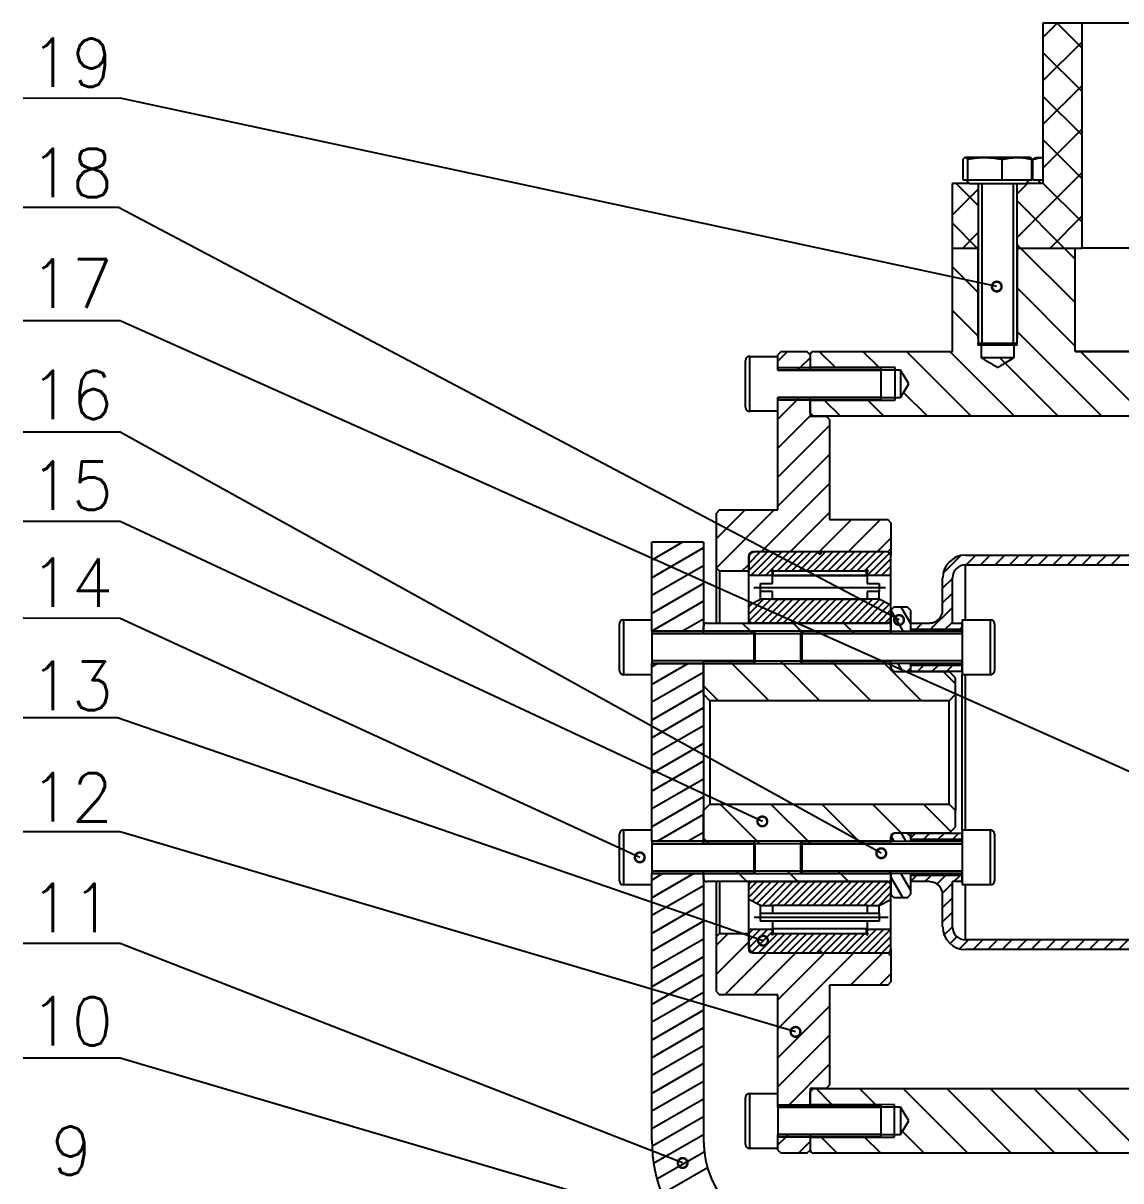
# Model space of a CAD drawing. Header units: millimetres. Extents: x 56 to 1245, y 45 to 886.
# Drawn here: x 419.5 to 532.7, y 420.2 to 539.6 of the extents above; entities that cross this region are included whole.
import ezdxf
from ezdxf.enums import TextEntityAlignment as Align

# ---------------------------------------------------------------- set-up
doc = ezdxf.new("R2010")
doc.units = ezdxf.units.MM
doc.layers.get('0').update_dxf_attribs({"color": 3})
doc.styles.get("Standard").update_dxf_attribs({"font": 'txt', "bigfont": 'gbcbig.shx'})

# ---------------------------------------------------------------- blocks, each defined once
blk = doc.blocks.new('_DotSmall')
at = {"color": 0, "linetype": 'ByBlock', "const_width": 0.5}
blk.add_lwpolyline([(-0.0625, 0, 1), (0.0625, 0, 1)], format="xyb", close=True, dxfattribs=at)

msp = doc.modelspace()

# ---------------------------------------------------------------- linework, layer by layer
at = {"layer": 'Defpoints', "linetype": 'Continuous', "lineweight": -3}
for p, q in [((524.69, 539.57), (524.69, 523.05)), ((528.69, 539.57), (524.69, 539.57)), ((526.15, 539.57), (524.69, 538.1)), ((528.69, 537.03), (526.15, 539.57)), ((528.69, 539.57), (528.69, 516.38)), ((562.02, 539.57), (528.69, 539.57)), ((528.69, 537.61), (524.69, 533.61)), ((528.69, 532.54), (524.69, 536.54)), ((528.69, 533.12), (524.69, 529.12)), ((528.69, 528.05), (524.69, 532.05)), ((528.69, 528.63), (524.69, 524.63)), ((528.69, 523.56), (524.69, 527.56)), ((516.47, 523.38), (516.47, 525.53)), ((516.69, 525.71), (516.66, 525.71)), ((516.69, 525.71), (516.71, 525.71)), ((518.72, 525.71), (516.71, 525.71)), ((516.95, 523.38), (516.95, 525.53)), ((522.03, 525.71), (518.72, 525.71)), ((520.49, 523.38), (520.49, 525.53)), ((523.35, 525.71), (522.03, 525.71)), ((523.38, 525.7), (523.35, 525.71)), ((523.56, 523.38), (523.56, 525.53)), ((523.66, 523.38), (523.66, 525.53)), ((524.08, 525.71), (523.93, 525.66)), ((524.08, 525.71), (524.69, 525.71)), ((528.69, 524.14), (522.02, 517.48)), ((515.35, 516.38), (515.35, 523.05)), ((517.11, 523.05), (515.35, 523.05)), ((518.02, 520.76), (515.73, 523.05)), ((516.95, 523.38), (516.47, 523.38)), ((516.77, 523.38), (517.11, 523.05)), ((520.49, 523.38), (516.95, 523.38)), ((517.11, 523.05), (522.93, 523.05)), ((518.02, 523.05), (518.02, 506.58)), ((518.38, 523.05), (518.38, 506.38)), ((523.56, 523.38), (520.49, 523.38)), ((521.66, 506.38), (521.66, 523.05)), ((522.02, 506.58), (522.02, 523.05)), ((523.1, 523.05), (522.02, 521.97)), ((522.93, 523.05), (523.27, 523.38)), ((524.69, 523.05), (522.93, 523.05)), ((524.69, 523.38), (523.66, 523.38)), ((524.16, 523.38), (524.5, 523.05)), ((528.69, 519.07), (524.69, 523.07)), ((518.02, 522.46), (515.35, 519.79)), ((526.88, 516.38), (522.02, 521.25)), ((528.69, 519.65), (525.42, 516.38)), ((517.9, 516.38), (515.35, 518.93)), ((518.02, 517.97), (516.44, 516.38)), ((515.35, 505.71), (515.35, 516.38)), ((515.35, 516.38), (518.02, 516.38)), ((518.02, 516.27), (517.9, 516.38)), ((518.02, 507.05), (518.02, 516.38)), ((522.39, 516.38), (522.02, 516.76)), ((522.02, 516.38), (528.02, 516.38)), ((522.02, 516.38), (528.69, 516.38)), ((522.02, 516.38), (522.02, 507.05)), ((528.02, 510.76), (522.39, 516.38)), ((528.02, 515.25), (526.88, 516.38)), ((528.02, 505.71), (528.02, 516.38)), ((562.02, 516.38), (528.69, 516.38)), ((518.02, 511.78), (515.35, 514.44)), ((528.02, 506.27), (522.02, 512.27)), ((518.02, 507.29), (515.35, 509.95)), ((530.75, 499.05), (522.02, 507.78)), ((518.02, 506.58), (518.22, 506.38)), ((518.02, 506.58), (521.22, 506.58)), ((518.35, 506.38), (518.02, 506.38)), ((521.1, 506.38), (518.22, 506.38)), ((518.35, 505.05), (518.35, 506.38)), ((521.82, 506.38), (521.1, 506.38)), ((521.22, 506.58), (522.02, 506.58)), ((521.68, 506.38), (521.68, 505.05)), ((522.02, 506.38), (521.68, 506.38)), ((521.82, 506.38), (522.02, 506.58)), ((494.44, 505.21), (497.35, 505.21)), ((494.44, 505.21), (494.44, 499.55)), ((497.69, 505.71), (497.35, 505.38)), ((497.35, 504.72), (498.34, 505.71)), ((497.35, 503.78), (497.35, 505.38)), ((497.35, 504.05), (497.35, 505.21)), ((497.69, 505.71), (500.35, 505.71)), ((499.67, 504.05), (500.69, 505.06)), ((500.69, 505.38), (500.35, 505.71)), ((500.69, 505.38), (500.69, 503.78)), ((503.3, 504.05), (501.63, 505.71)), ((507.79, 504.05), (506.12, 505.71)), ((517.28, 499.05), (510.61, 505.71)), ((521.77, 499.05), (515.1, 505.71)), ((521.68, 505.05), (518.35, 505.05)), ((526.26, 499.05), (520.26, 505.05)), ((562.69, 505.71), (528.02, 505.71)), ((535.24, 499.05), (528.57, 505.71)), ((494.02, 499.96), (494.02, 504.8)), ((497.35, 504.05), (507.89, 504.05)), ((500.69, 503.78), (497.35, 503.78)), ((499.4, 503.78), (499.67, 504.05)), ((510.02, 503.78), (500.69, 503.78)), ((508.02, 503.91), (507.89, 504.05)), ((508.02, 500.85), (508.02, 503.91)), ((510.86, 502.38), (510.02, 503.78)), ((510.02, 503.78), (510.02, 500.98)), ((510.02, 500.98), (510.86, 502.38)), ((512.79, 499.05), (510.33, 501.5)), ((497.35, 500.98), (500.69, 500.98)), ((497.35, 489.38), (497.35, 500.98)), ((507.89, 500.71), (497.35, 500.71)), ((497.35, 499.55), (497.35, 500.71)), ((497.35, 498.74), (499.33, 500.71)), ((499.33, 500.71), (499.6, 500.98)), ((500.69, 500.98), (500.69, 499.05)), ((500.69, 499.38), (500.69, 500.98)), ((500.69, 500.98), (510.02, 500.98)), ((503.81, 499.05), (502.14, 500.71)), ((508.3, 499.05), (506.63, 500.71)), ((507.89, 500.71), (508.02, 500.85)), ((497.35, 499.55), (494.44, 499.55)), ((497.35, 495.74), (500.69, 499.08)), ((500.69, 499.38), (501.02, 499.05)), ((500.69, 499.05), (502.35, 499.05)), ((537.02, 499.05), (501.02, 499.05)), ((502.69, 498.71), (502.35, 499.05)), ((497.35, 492.75), (502.69, 498.08)), ((502.69, 498.71), (502.69, 488.38)), ((497.35, 489.76), (502.69, 495.09)), ((495.64, 485.05), (502.69, 492.1)), ((491.35, 489.38), (491.02, 489.05)), ((491.02, 486.42), (493.98, 489.38)), ((491.02, 483.42), (496.98, 489.38)), ((491.02, 483.38), (491.02, 489.05)), ((491.35, 489.38), (497.35, 489.38)), ((498.63, 485.05), (502.69, 489.1)), ((501.63, 485.05), (504.96, 488.38)), ((502.69, 488.38), (508.69, 488.38)), ((504.62, 485.05), (507.95, 488.38)), ((509.02, 488.05), (508.69, 488.38)), ((509.02, 488.05), (509.02, 485.38)), ((489.69, 486.05), (484.35, 486.05)), ((484.35, 476.88), (484.35, 486.05)), ((487.54, 486.05), (484.35, 484.21)), ((484.36, 486.05), (484.35, 486.04)), ((489.69, 486.05), (489.69, 476.88)), ((507.61, 485.05), (509.02, 486.45)), ((489.69, 485.46), (484.35, 482.38)), ((496.28, 485.05), (494.35, 483.12)), ((495.53, 485.05), (494.35, 483.87)), ((494.35, 482.6), (494.35, 484.65)), ((494.69, 484.96), (494.44, 484.71)), ((497.02, 485.05), (494.58, 482.6)), ((501.49, 485.05), (494.75, 485.05)), ((508.69, 485.05), (495.02, 485.05)), ((497.77, 485.05), (495.33, 482.6)), ((498.52, 485.05), (496.08, 482.6)), ((499.27, 485.05), (497.31, 483.09)), ((500.02, 485.05), (498.06, 483.09)), ((500.77, 485.05), (498.81, 483.09)), ((501.49, 485.02), (499.56, 483.09)), ((502.26, 485.05), (500.31, 483.09)), ((503.01, 485.05), (501.06, 483.09)), ((503.76, 485.05), (501.81, 483.09)), ((508.62, 485.05), (501.89, 485.05)), ((504.51, 485.05), (502.55, 483.09)), ((505.26, 485.05), (503.3, 483.09)), ((506.01, 485.05), (504.05, 483.09)), ((506.75, 485.05), (504.8, 483.09)), ((507.5, 485.05), (505.55, 483.09)), ((508.25, 485.05), (506.3, 483.09)), ((508.89, 484.94), (506.57, 482.62)), ((508.69, 485.05), (509.02, 485.38)), ((508.69, 485.04), (508.69, 485.05)), ((509.02, 485.38), (509.02, 484.65)), ((509.02, 482.6), (509.02, 484.65)), ((514.4, 482.86), (516.21, 484.67)), ((516.69, 484.71), (547.69, 484.71)), ((516.76, 483.71), (517.76, 484.71)), ((518.25, 483.71), (519.25, 484.71)), ((519.75, 483.71), (520.75, 484.71)), ((521.25, 483.71), (522.25, 484.71)), ((522.74, 483.71), (523.74, 484.71)), ((524.24, 483.71), (525.24, 484.71)), ((525.74, 483.71), (526.74, 484.71)), ((527.23, 483.71), (528.23, 484.71)), ((528.73, 483.71), (529.73, 484.71)), ((530.23, 483.71), (531.23, 484.71)), ((531.72, 483.71), (532.72, 484.71)), ((489.69, 483.62), (484.35, 480.54)), ((493.64, 483.05), (494.35, 483.76)), ((494.35, 484.38), (494.35, 483.05)), ((509.02, 484.32), (507.3, 482.6)), ((509.02, 483.57), (508.05, 482.6)), ((516.69, 483.71), (547.69, 483.71)), ((516.69, 478.05), (516.69, 483.71)), ((491.02, 483.38), (491.35, 483.05)), ((491.02, 477.71), (491.02, 483.38)), ((491.35, 483.05), (491.35, 477.71)), ((494.35, 483.05), (491.35, 483.05)), ((496.8, 482.6), (494.35, 482.6)), ((494.35, 479.55), (494.35, 482.6)), ((496.8, 482.6), (496.8, 483.01)), ((506.57, 482.62), (496.8, 482.62)), ((496.8, 481.79), (496.8, 482.6)), ((496.8, 482.6), (506.57, 482.6)), ((496.8, 482.6), (496.8, 482.6)), ((496.88, 482.62), (496.88, 483.09)), ((496.88, 483.09), (506.49, 483.09)), ((506.49, 482.62), (506.49, 483.09)), ((506.57, 482.6), (506.57, 483.01)), ((509.02, 482.6), (506.57, 482.6)), ((506.57, 482.6), (506.57, 481.79)), ((506.57, 482.6), (506.57, 482.6)), ((509.02, 482.82), (508.8, 482.6)), ((509.02, 479.55), (509.02, 482.6)), ((514.35, 479.05), (514.35, 482.38)), ((514.35, 481.31), (515.35, 482.31)), ((515.35, 477.71), (515.35, 482.38)), ((489.69, 481.79), (484.35, 478.71)), ((495.57, 481.79), (496.8, 481.79)), ((495.57, 480.97), (495.57, 481.79)), ((506.57, 481.79), (507.8, 481.79)), ((507.8, 481.79), (507.8, 480.97)), ((489.69, 479.96), (484.36, 476.88)), ((494.35, 479.55), (495.57, 480.16)), ((495.88, 480.16), (494.35, 478.63)), ((496.63, 480.16), (494.4, 477.93)), ((497.36, 480.15), (494.93, 477.71)), ((496.8, 480.97), (495.57, 480.97)), ((495.57, 480.16), (495.57, 480.97)), ((496.8, 480.16), (495.57, 480.16)), ((498.11, 480.15), (495.68, 477.71)), ((498.86, 480.15), (496.43, 477.71)), ((496.8, 480.16), (496.8, 480.97)), ((496.8, 480.15), (496.8, 480.16)), ((506.57, 480.16), (496.8, 480.16)), ((506.57, 480.15), (496.8, 480.15)), ((499.61, 480.15), (497.18, 477.71)), ((500.36, 480.15), (497.92, 477.71)), ((501.1, 480.15), (498.67, 477.71)), ((501.85, 480.15), (499.42, 477.71)), ((502.6, 480.15), (500.17, 477.71)), ((503.35, 480.15), (500.92, 477.71)), ((504.1, 480.15), (501.67, 477.71)), ((504.85, 480.15), (502.42, 477.71)), ((505.6, 480.15), (503.16, 477.71)), ((506.34, 480.15), (503.91, 477.71)), ((507.11, 480.16), (504.66, 477.71)), ((507.83, 480.14), (505.41, 477.71)), ((508.33, 479.89), (506.16, 477.71)), ((507.8, 480.97), (506.57, 480.97)), ((506.57, 480.97), (506.57, 480.16)), ((507.8, 480.16), (506.57, 480.16)), ((506.57, 480.15), (506.57, 480.16)), ((507.8, 480.16), (507.8, 480.97)), ((509.02, 479.55), (507.8, 480.16)), ((514.35, 479.81), (515.35, 480.81)), ((494.68, 479.71), (494.35, 479.38)), ((494.35, 478.11), (494.35, 479.55)), ((508.83, 479.64), (506.91, 477.71)), ((509.02, 479.08), (507.66, 477.71)), ((509.02, 478.11), (509.02, 479.55)), ((509.35, 479.38), (509.02, 479.05)), ((509.02, 479.05), (509.02, 476.88)), ((509.02, 479.03), (510.26, 476.88)), ((509.35, 479.38), (510.69, 479.38)), ((510.04, 479.38), (511.02, 477.68)), ((511.02, 479.05), (510.69, 479.38)), ((511.02, 479.05), (511.02, 476.88)), ((513.08, 477.05), (515.35, 479.32)), ((481.02, 474.54), (481.02, 477.63)), ((481.44, 478.05), (484.35, 478.05)), ((481.44, 478.05), (481.44, 474.43)), ((484.35, 476.88), (484.35, 478.05)), ((489.69, 478.12), (487.53, 476.88)), ((490.02, 477.71), (508.69, 477.71)), ((493.69, 477.71), (494.53, 476.88)), ((494.35, 477.71), (494.35, 478.11)), ((508.62, 477.71), (494.75, 477.71)), ((498.93, 477.71), (499.79, 476.85)), ((504.17, 477.71), (505, 476.88)), ((509.02, 478.33), (508.4, 477.71)), ((511.02, 477.71), (511.02, 477.05)), ((511.02, 477.71), (513.02, 477.71)), ((511.59, 477.05), (512.25, 477.71)), ((514.58, 477.05), (515.35, 477.82)), ((515.35, 477.71), (516.35, 477.71)), ((516.35, 478.05), (516.35, 476.88)), ((516.35, 478.05), (519.27, 478.05)), ((516.35, 477.05), (516.35, 477.71)), ((519.27, 472.38), (519.27, 478.05)), ((519.69, 477.63), (519.69, 472.8)), ((484.35, 476.88), (494.89, 476.88)), ((489.69, 476.88), (484.35, 476.88)), ((489.69, 476.61), (489.69, 477.38)), ((509.02, 476.61), (489.69, 476.61)), ((494.53, 476.88), (494.79, 476.61)), ((495.02, 476.75), (494.89, 476.88)), ((495.02, 473.68), (495.02, 476.75)), ((499.82, 476.88), (499.69, 476.75)), ((499.69, 476.75), (499.69, 473.68)), ((499.79, 476.85), (500.03, 476.61)), ((499.82, 476.88), (516.35, 476.88)), ((505, 476.88), (505.27, 476.61)), ((509.02, 476.61), (509.02, 477.38)), ((509.02, 476.91), (509.04, 476.88)), ((509.02, 476.88), (511.02, 476.88)), ((516.35, 477.05), (511.02, 477.05)), ((516.08, 477.05), (516.35, 477.32)), ((481.02, 472.8), (481.02, 474.54)), ((481.44, 474.43), (481.44, 472.38)), ((494.89, 473.55), (484.35, 473.55)), ((484.35, 472.38), (484.35, 473.55)), ((484.35, 473.55), (489.69, 473.55)), ((484.35, 455.21), (484.35, 473.55)), ((488.11, 473.55), (484.35, 471.38)), ((484.94, 473.55), (484.35, 473.21)), ((489.69, 473.81), (509.02, 473.81)), ((489.69, 470.38), (489.69, 473.81)), ((489.69, 473.55), (489.69, 455.21)), ((492.35, 473.81), (492.62, 473.55)), ((492.62, 473.55), (496.45, 469.71)), ((494.89, 473.55), (495.02, 473.68)), ((497.59, 473.81), (501.69, 469.71)), ((499.69, 473.68), (499.82, 473.55)), ((516.35, 473.55), (499.82, 473.55)), ((502.83, 473.81), (503.1, 473.55)), ((503.1, 473.55), (506.93, 469.71)), ((508.07, 473.81), (508.34, 473.55)), ((508.34, 473.55), (512.17, 469.71)), ((509.02, 473.05), (509.02, 473.81)), ((511.02, 473.55), (509.02, 473.55)), ((509.02, 473.55), (509.02, 473.05)), ((509.02, 473.05), (509.35, 472.71)), ((509.35, 472.71), (510.69, 472.71)), ((509.35, 472.71), (515.02, 472.71)), ((509.74, 473.55), (510.22, 472.71)), ((510.69, 472.71), (511.02, 473.05)), ((510.96, 473.55), (511.02, 473.45)), ((511.02, 473.55), (511.02, 473.05)), ((511.02, 473.38), (516.35, 473.38)), ((511.02, 473.38), (511.02, 472.71)), ((516.35, 472.71), (511.02, 472.71)), ((511.74, 472.71), (512.41, 473.38)), ((513.24, 472.71), (513.91, 473.38)), ((514.41, 472.71), (515.69, 471.44)), ((514.74, 472.71), (515.4, 473.38)), ((515.69, 472.05), (515.02, 472.71)), ((516.23, 472.71), (516.35, 472.83)), ((516.35, 473.55), (516.35, 472.38)), ((516.35, 472.71), (516.35, 473.38)), ((484.35, 472.38), (481.44, 472.38)), ((489.69, 472.62), (484.35, 469.55)), ((515.69, 470.38), (515.69, 472.05)), ((519.27, 472.38), (516.35, 472.38)), ((516.35, 469.52), (516.35, 472.38)), ((516.69, 456.38), (516.69, 472.38)), ((489.69, 470.79), (484.35, 467.71)), ((489.69, 471.25), (491.22, 469.71)), ((489.69, 470.38), (490.35, 469.71)), ((515.02, 469.71), (515.69, 470.38)), ((515.69, 470.38), (515.69, 458.38)), ((490.35, 469.71), (490.35, 459.05)), ((515.02, 469.71), (490.35, 469.71)), ((515.02, 459.05), (515.02, 469.71)), ((516.35, 467.5), (516.35, 469.52)), ((489.69, 468.96), (484.35, 465.88)), ((489.69, 467.12), (484.35, 464.05)), ((516.35, 461.27), (516.35, 467.5)), ((489.69, 465.29), (484.35, 462.21)), ((489.69, 463.46), (484.35, 460.38)), ((489.69, 461.63), (484.35, 458.55)), ((516.35, 459.25), (516.35, 461.27)), ((489.69, 459.79), (484.35, 456.71)), ((490.35, 459.05), (489.69, 458.38)), ((489.69, 454.95), (489.69, 458.38)), ((490.35, 459.05), (515.02, 459.05)), ((491.41, 459.05), (495.51, 454.95)), ((496.64, 459.05), (500.48, 455.21)), ((501.88, 459.05), (505.72, 455.21)), ((507.12, 459.05), (510.12, 456.05)), ((512.36, 459.05), (515.19, 456.22)), ((515.69, 458.38), (515.02, 459.05)), ((515.69, 456.71), (515.69, 458.38)), ((516.35, 456.38), (516.35, 459.25)), ((489.69, 457.96), (484.93, 455.21)), ((481.44, 456.38), (484.35, 456.38)), ((481.44, 456.38), (481.44, 452.76)), ((484.35, 455.21), (484.35, 456.38)), ((489.69, 456.13), (488.11, 455.21)), ((509.35, 456.05), (509.02, 455.71)), ((510.69, 456.05), (509.35, 456.05)), ((515.02, 456.05), (509.35, 456.05)), ((510.07, 456.05), (510.55, 455.21)), ((511.02, 455.7), (510.67, 456.05)), ((511.02, 455.71), (510.69, 456.05)), ((511.02, 456.05), (516.35, 456.05)), ((511.02, 456.05), (511.02, 455.38)), ((511.02, 455.53), (511.54, 456.05)), ((512.37, 455.38), (513.04, 456.05)), ((513.87, 455.38), (514.53, 456.05)), ((515.02, 456.05), (515.69, 456.71)), ((515.36, 455.38), (516.03, 456.05)), ((516.35, 456.38), (516.35, 455.21)), ((516.35, 456.38), (519.27, 456.38)), ((516.35, 455.38), (516.35, 456.05)), ((519.27, 450.71), (519.27, 456.38)), ((481.02, 452.88), (481.02, 455.96)), ((484.35, 455.21), (494.89, 455.21)), ((489.69, 455.21), (484.35, 455.21)), ((489.69, 455.53), (490, 455.21)), ((509.02, 454.95), (489.69, 454.95)), ((490, 455.21), (490.27, 454.95)), ((495.02, 455.08), (494.89, 455.21)), ((495.02, 452.01), (495.02, 455.08)), ((499.82, 455.21), (499.69, 455.08)), ((499.69, 455.08), (499.69, 452.01)), ((499.82, 455.21), (516.35, 455.21)), ((500.48, 455.21), (500.74, 454.95)), ((505.72, 455.21), (505.98, 454.95)), ((509.02, 455.71), (509.02, 455.21)), ((509.02, 454.95), (509.02, 455.71)), ((509.02, 455.21), (511.02, 455.21)), ((509.03, 455.73), (509.32, 455.21)), ((511.02, 455.71), (511.02, 455.21)), ((516.35, 455.38), (511.02, 455.38)), ((519.69, 455.96), (519.69, 451.13)), ((481.02, 451.13), (481.02, 452.88)), ((481.44, 452.76), (481.44, 450.71)), ((494.89, 451.88), (484.35, 451.88)), ((484.35, 450.71), (484.35, 451.88)), ((484.35, 451.88), (489.69, 451.88)), ((484.35, 424.38), (484.35, 451.88)), ((488.68, 451.88), (484.35, 449.38)), ((485.51, 451.88), (484.35, 451.21)), ((489.69, 452.15), (509.02, 452.15)), ((489.69, 451.38), (489.69, 452.15)), ((489.69, 451.88), (489.69, 424.38)), ((493.07, 452.15), (493.33, 451.88)), ((493.33, 451.88), (494.17, 451.05)), ((494.89, 451.88), (495.02, 452.01)), ((498.31, 452.15), (499.41, 451.05)), ((499.69, 452.01), (499.82, 451.88)), ((516.35, 451.88), (499.82, 451.88)), ((503.54, 452.15), (503.81, 451.88)), ((503.81, 451.88), (504.64, 451.05)), ((508.78, 452.15), (509.02, 451.91)), ((509.02, 451.38), (509.02, 452.15)), ((511.02, 451.88), (509.02, 451.88)), ((509.02, 451.88), (509.02, 449.71)), ((509.02, 451.51), (510.25, 449.38)), ((510.03, 451.88), (511.02, 450.16)), ((511.02, 451.88), (511.02, 449.71)), ((511.02, 451.71), (511.02, 451.05)), ((511.02, 451.71), (516.35, 451.71)), ((511.03, 451.05), (511.7, 451.71)), ((512.53, 451.05), (513.19, 451.71)), ((513.78, 450.81), (514.69, 451.71)), ((515.52, 451.05), (516.19, 451.71)), ((516.35, 451.88), (516.35, 450.71)), ((516.35, 451.05), (516.35, 451.71)), ((484.35, 450.71), (481.44, 450.71)), ((489.69, 450.63), (484.35, 447.55)), ((508.69, 451.05), (490.02, 451.05)), ((491.02, 445.38), (491.02, 451.05)), ((491.35, 451.05), (491.35, 445.71)), ((494.35, 450.65), (494.35, 451.05)), ((495.96, 451.05), (494.35, 449.44)), ((495.21, 451.05), (494.35, 450.19)), ((494.35, 449.21), (494.35, 450.65)), ((496.71, 451.05), (494.7, 449.04)), ((494.75, 451.05), (508.62, 451.05)), ((497.46, 451.05), (495.2, 448.79)), ((498.2, 451.05), (495.76, 448.6)), ((498.95, 451.05), (496.51, 448.6)), ((499.7, 451.05), (497.27, 448.62)), ((500.45, 451.05), (498.02, 448.62)), ((501.2, 451.05), (498.77, 448.62)), ((501.95, 451.05), (499.52, 448.62)), ((502.7, 451.05), (500.26, 448.62)), ((503.44, 451.05), (501.01, 448.62)), ((504.19, 451.05), (501.76, 448.62)), ((504.94, 451.05), (502.51, 448.62)), ((505.69, 451.05), (503.26, 448.62)), ((506.44, 451.05), (504.01, 448.62)), ((507.19, 451.05), (504.75, 448.62)), ((507.93, 451.05), (505.5, 448.62)), ((508.68, 451.04), (506.25, 448.62)), ((509.02, 450.64), (506.99, 448.6)), ((509.02, 449.21), (509.02, 450.65)), ((513.02, 451.05), (511.02, 451.05)), ((514.34, 449.87), (515.35, 450.88)), ((516.35, 451.05), (515.35, 451.05)), ((515.35, 446.38), (515.35, 451.05)), ((519.27, 450.71), (516.35, 450.71)), ((516.69, 445.05), (516.69, 450.71)), ((495.57, 448.6), (494.35, 449.21)), ((494.35, 446.16), (494.35, 449.21)), ((509.02, 449.89), (507.74, 448.6)), ((507.8, 448.6), (509.02, 449.21)), ((509.02, 449.71), (509.35, 449.38)), ((509.02, 446.16), (509.02, 449.21)), ((510.69, 449.38), (509.35, 449.38)), ((510.69, 449.38), (511.02, 449.71)), ((514.35, 446.38), (514.35, 449.71)), ((514.35, 448.38), (515.35, 449.38)), ((489.69, 448.79), (484.35, 445.71)), ((495.57, 448.6), (496.8, 448.6)), ((495.57, 447.79), (495.57, 448.6)), ((495.57, 447.79), (507.8, 447.79)), ((495.57, 446.97), (495.57, 447.79)), ((496.8, 448.62), (506.57, 448.62)), ((496.8, 448.6), (496.8, 448.62)), ((496.8, 448.6), (496.8, 447.8)), ((496.8, 447.8), (506.57, 447.8)), ((506.57, 448.6), (506.57, 448.62)), ((506.57, 448.6), (507.8, 448.6)), ((506.57, 448.6), (506.57, 447.8)), ((507.8, 447.79), (507.8, 448.6)), ((507.8, 447.79), (507.8, 446.97)), ((514.35, 446.89), (515.35, 447.89)), ((489.69, 446.96), (484.35, 443.88)), ((507.8, 446.97), (495.57, 446.97)), ((496.8, 446.97), (496.8, 446.21)), ((506.57, 446.97), (506.57, 446.21)), ((491.35, 445.71), (491.02, 445.38)), ((491.02, 444.51), (492.23, 445.71)), ((491.02, 439.71), (491.02, 445.38)), ((491.35, 445.71), (494.35, 445.71)), ((494.35, 446.16), (496.8, 446.16)), ((494.35, 444.11), (494.35, 446.16)), ((495.56, 446.16), (494.35, 444.95)), ((494.81, 446.16), (494.35, 445.7)), ((494.35, 445.71), (494.35, 444.38)), ((496.31, 446.16), (494.37, 444.22)), ((496.8, 445.9), (494.7, 443.8)), ((497.32, 445.67), (495.36, 443.71)), ((498.07, 445.67), (496.11, 443.71)), ((496.8, 446.21), (506.57, 446.21)), ((496.8, 446.16), (496.8, 446.21)), ((496.8, 445.75), (496.8, 446.16)), ((498.81, 445.67), (496.86, 443.71)), ((496.88, 445.67), (496.88, 446.21)), ((506.49, 445.67), (496.88, 445.67)), ((499.56, 445.67), (497.61, 443.71)), ((500.31, 445.67), (498.36, 443.71)), ((501.06, 445.67), (499.1, 443.71)), ((501.81, 445.67), (499.85, 443.71)), ((502.56, 445.67), (500.6, 443.71)), ((503.31, 445.67), (501.35, 443.71)), ((504.05, 445.67), (502.1, 443.71)), ((504.8, 445.67), (502.85, 443.71)), ((505.55, 445.67), (503.6, 443.71)), ((506.3, 445.67), (504.34, 443.71)), ((507.54, 446.16), (505.09, 443.71)), ((508.29, 446.16), (505.84, 443.71)), ((506.49, 445.67), (506.49, 446.21)), ((506.57, 446.16), (506.57, 446.21)), ((506.57, 446.16), (509.02, 446.16)), ((506.57, 445.75), (506.57, 446.16)), ((506.79, 446.16), (506.57, 445.95)), ((509.02, 446.14), (506.59, 443.71)), ((509.02, 445.4), (507.34, 443.71)), ((509.02, 444.11), (509.02, 446.16)), ((514.51, 445.55), (515.35, 446.39)), ((515.11, 444.66), (515.82, 445.36)), ((489.69, 445.13), (484.35, 442.05)), ((491.02, 441.51), (494.35, 444.85)), ((509.02, 444.65), (508.09, 443.71)), ((509.02, 444.11), (509.02, 443.38)), ((516.08, 444.13), (517, 445.05)), ((547.69, 445.05), (516.69, 445.05)), ((517.5, 444.05), (518.5, 445.05)), ((519, 444.05), (520, 445.05)), ((520.49, 444.05), (521.49, 445.05)), ((521.99, 444.05), (522.99, 445.05)), ((523.49, 444.05), (524.49, 445.05)), ((524.98, 444.05), (525.98, 445.05)), ((526.48, 444.05), (527.48, 445.05)), ((527.98, 444.05), (528.98, 445.05)), ((529.47, 444.05), (530.47, 445.05)), ((530.97, 444.05), (531.97, 445.05)), ((532.47, 444.05), (533.47, 445.05)), ((489.69, 443.29), (484.35, 440.22)), ((491.88, 439.38), (496.21, 443.71)), ((494.75, 443.71), (501.49, 443.71)), ((494.87, 439.38), (499.21, 443.71)), ((495.02, 443.71), (508.69, 443.71)), ((497.35, 438.87), (502.2, 443.71)), ((497.35, 435.87), (505.19, 443.71)), ((501.89, 443.71), (508.62, 443.71)), ((504.85, 440.38), (508.19, 443.71)), ((508.69, 443.71), (508.69, 443.72)), ((509.02, 443.38), (508.69, 443.71)), ((509.02, 443.38), (509.02, 440.71)), ((547.69, 444.05), (516.69, 444.05)), ((489.69, 441.46), (484.35, 438.38)), ((507.85, 440.38), (509.02, 441.55)), ((508.69, 440.38), (509.02, 440.71)), ((489.69, 439.63), (484.35, 436.55)), ((491.02, 439.71), (491.35, 439.38)), ((497.35, 439.38), (491.35, 439.38)), ((497.35, 427.78), (497.35, 439.38)), ((508.69, 440.38), (502.69, 440.38)), ((502.69, 440.38), (502.69, 430.05)), ((497.35, 432.88), (502.69, 438.21)), ((489.69, 437.8), (484.35, 434.72)), ((489.69, 435.96), (484.35, 432.88)), ((497.35, 429.89), (502.69, 435.22)), ((489.69, 434.13), (484.35, 431.05)), ((489.69, 432.3), (484.35, 429.22)), ((498.51, 428.05), (502.69, 432.23)), ((489.69, 430.46), (484.35, 427.38)), ((502.35, 429.71), (502.69, 430.05)), ((489.69, 428.63), (484.35, 425.55)), ((494.02, 423.96), (494.02, 428.8)), ((494.44, 429.21), (497.35, 429.21)), ((494.44, 429.21), (494.44, 423.55)), ((497.35, 428.05), (497.35, 429.21)), ((502.35, 429.71), (500.69, 429.71)), ((500.69, 429.71), (500.69, 427.78)), ((501.02, 429.71), (500.69, 429.38)), ((500.69, 427.78), (500.69, 429.38)), ((501.02, 429.71), (537.02, 429.71)), ((502.96, 428.05), (501.3, 429.71)), ((507.44, 428.06), (505.79, 429.71)), ((516.94, 423.05), (510.28, 429.71)), ((521.43, 423.05), (514.77, 429.71)), ((525.92, 423.05), (519.26, 429.71)), ((530.41, 423.05), (523.75, 429.71)), ((534.9, 423.05), (528.24, 429.71)), ((497.35, 428.05), (507.89, 428.05)), ((500.69, 427.78), (497.35, 427.78)), ((498.24, 427.78), (498.51, 428.05)), ((510.02, 427.78), (500.69, 427.78)), ((508.02, 427.91), (507.89, 428.05)), ((508.02, 424.85), (508.02, 427.91)), ((510.86, 426.38), (510.02, 427.78)), ((510.02, 427.78), (510.02, 424.98)), ((489.69, 426.8), (484.37, 423.73)), ((510.02, 424.98), (510.86, 426.38)), ((489.69, 424.96), (484.54, 421.99)), ((497.35, 424.98), (500.69, 424.98)), ((497.35, 423.38), (497.35, 424.98)), ((498.17, 424.71), (498.43, 424.98)), ((500.69, 424.98), (500.69, 423.38)), ((500.69, 424.98), (510.02, 424.98)), ((512.45, 423.05), (510.21, 425.29)), ((507.89, 424.71), (497.35, 424.71)), ((497.35, 423.55), (497.35, 424.71)), ((497.35, 423.9), (498.17, 424.71)), ((499.49, 423.05), (500.69, 424.24)), ((503.47, 423.05), (501.81, 424.71)), ((507.96, 423.05), (506.3, 424.71)), ((507.89, 424.71), (508.02, 424.85)), ((489.76, 423.17), (484.89, 420.36)), ((497.35, 423.55), (494.44, 423.55)), ((497.35, 423.38), (497.69, 423.05)), ((500.35, 423.05), (497.69, 423.05)), ((500.35, 423.05), (500.69, 423.38)), ((589.69, 423.05), (501.02, 423.05)), ((490.1, 421.54), (485.4, 418.82))]:
    msp.add_line(p, q, dxfattribs=at)
at = {"layer": 'Defpoints', "lineweight": -3}
for p, q in [((518.02, 506.38), (518.02, 506.58)), ((522.02, 506.38), (522.02, 506.58)), ((501.02, 505.71), (515.35, 505.71)), ((528.02, 505.71), (562.69, 505.71)), ((497.35, 504.05), (497.35, 503.76)), ((508.02, 503.76), (497.35, 503.76)), ((509.45, 504.05), (500.69, 504.05)), ((509.45, 500.98), (509.45, 504.05)), ((497.35, 501), (508.02, 501)), ((497.35, 501), (497.35, 500.71)), ((500.69, 500.71), (509.45, 500.71)), ((509.45, 500.71), (509.45, 500.98)), ((494.87, 481.38), (508.46, 481.38)), ((484.35, 476.88), (484.35, 476.59)), ((484.35, 476.88), (484.35, 473.55)), ((495.02, 476.59), (484.35, 476.59)), ((509.02, 476.88), (489.69, 476.88)), ((494.89, 476.88), (494.89, 473.55)), ((516.35, 476.59), (499.69, 476.59)), ((499.82, 476.88), (499.82, 473.55)), ((516.35, 476.59), (516.35, 476.88)), ((516.35, 476.88), (516.35, 473.55)), ((484.35, 473.84), (495.02, 473.84)), ((484.35, 473.84), (484.35, 473.55)), ((489.69, 473.55), (509.02, 473.55)), ((499.69, 473.84), (516.35, 473.84)), ((516.35, 473.55), (516.35, 473.84)), ((484.35, 455.21), (484.35, 454.93)), ((484.35, 455.21), (484.35, 451.88)), ((495.02, 454.93), (484.35, 454.93)), ((509.02, 455.21), (489.69, 455.21)), ((494.89, 455.21), (494.89, 451.88)), ((516.35, 454.93), (499.69, 454.93)), ((499.82, 455.21), (499.82, 451.88)), ((516.35, 454.93), (516.35, 455.21)), ((516.35, 455.21), (516.35, 451.88)), ((484.35, 452.17), (495.02, 452.17)), ((484.35, 452.17), (484.35, 451.88)), ((489.69, 451.88), (509.02, 451.88)), ((499.69, 452.17), (516.35, 452.17)), ((516.35, 451.88), (516.35, 452.17)), ((494.9, 447.38), (508.72, 447.38)), ((497.35, 428.05), (497.35, 427.76)), ((508.02, 427.76), (497.35, 427.76)), ((497.35, 427.76), (497.35, 425)), ((509.34, 428.07), (500.69, 428.05)), ((509.34, 428.07), (509.34, 424.71)), ((497.35, 425), (508.02, 425)), ((497.35, 425), (497.35, 424.71)), ((500.69, 424.71), (509.34, 424.71))]:
    msp.add_line(p, q, dxfattribs=at)
for points in [[(519.93, 512.41), (429.53, 531.83), (419.53, 531.81)], [(509.86, 478.03), (429.38, 520.56), (419.53, 520.56)], [(538.2, 460.33), (429.53, 508.89), (419.53, 508.89)], [(508.02, 453.98), (429.53, 497.39), (419.53, 497.39)], [(495.76, 457.26), (429.53, 488.2), (419.53, 488.2)], [(483.12, 453.55), (429.53, 478.17), (419.53, 478.2)], [(495.83, 444.96), (429.26, 467.93), (419.53, 467.93)], [(499.18, 435.56), (429.53, 456.18), (419.53, 456.18)], [(487.54, 422.04), (429.53, 444.66), (419.53, 444.66)], [(521.69, 405.71), (429.53, 432.84), (419.53, 432.84)]]:
    msp.add_lwpolyline(points, dxfattribs=at)
at = {"layer": 'Defpoints', "linetype": 'Continuous', "lineweight": -3}
for centre, radius, start, end in [((494.44, 504.8), 0.417, 90, 180), ((501.02, 505.38), 0.333, 90, 180), ((494.44, 499.96), 0.417, 180, 270), ((495.02, 484.38), 0.667, 90, 180), ((494.75, 484.65), 0.4, 90, 180), ((501.69, 485.05), 0.2, 180, 0), ((508.62, 484.65), 0.4, 0, 90), ((516.69, 482.38), 2.33, 90, 180), ((516.69, 482.38), 1.33, 90, 180), ((496.8, 483.09), 0.0815, 0, 270), ((506.57, 483.09), 0.0815, 270, 180), ((513.02, 479.05), 1.33, 270, 0), ((481.44, 477.63), 0.417, 90, 180), ((490.02, 477.38), 0.333, 90, 180), ((494.75, 478.11), 0.4, 180, 270), ((508.62, 478.11), 0.4, 270, 360), ((508.69, 477.38), 0.333, 0, 90), ((519.27, 477.63), 0.417, 360, 90), ((481.44, 472.8), 0.417, 180, 270), ((509.35, 473.05), 0.333, 180, 270), ((519.27, 472.8), 0.417, 270, 0), ((481.44, 455.96), 0.417, 90, 180), ((509.35, 455.71), 0.333, 90, 180), ((519.27, 455.96), 0.417, 360, 90), ((490.02, 451.38), 0.333, 180, 270), ((508.69, 451.38), 0.333, 270, 0), ((481.44, 451.13), 0.417, 180, 270), ((494.75, 450.65), 0.4, 90, 180), ((508.62, 450.65), 0.4, 0, 90), ((513.02, 449.71), 1.33, 0, 90), ((519.27, 451.13), 0.417, 270, 0), ((496.8, 445.67), 0.0815, 90, 0), ((506.57, 445.67), 0.0815, 180, 90), ((516.69, 446.38), 2.33, 180, 270), ((516.69, 446.38), 1.33, 180, 270), ((495.02, 444.38), 0.667, 180, 270), ((494.75, 444.11), 0.4, 180, 270), ((508.62, 444.11), 0.4, 270, 0), ((501.69, 443.71), 0.2, 0, 180), ((494.44, 428.8), 0.417, 90, 180), ((499.69, 424.38), 15.33, 180, 270), ((499.69, 424.38), 10, 180, 270), ((494.44, 423.96), 0.417, 180, 270), ((501.02, 423.38), 0.333, 180, 270)]:
    msp.add_arc(centre, radius, start, end, dxfattribs=at)
for points, knots in [([(516.47, 525.53), (516.5, 525.56), (516.55, 525.64), (516.63, 525.71), (516.69, 525.71), (516.71, 525.71)], [0, 0, 0, 0, 0.266362, 0.766263, 1, 1, 1, 1]), ([(516.71, 525.71), (516.73, 525.71), (516.77, 525.71), (516.84, 525.66), (516.91, 525.58), (516.95, 525.53)], [0, 0, 0, 0, 0.21776, 0.477798, 1, 1, 1, 1]), ([(516.95, 525.53), (517.26, 525.58), (517.85, 525.69), (518.44, 525.71), (518.72, 525.71)], [0, 0, 0, 0, 0.5331207, 1, 1, 1, 1]), ([(518.72, 525.71), (518.85, 525.71), (519.13, 525.71), (519.57, 525.67), (520.03, 525.61), (520.34, 525.56), (520.49, 525.53)], [0, 0, 0, 0, 0.217736, 0.477744, 0.738386, 1, 1, 1, 1]), ([(520.49, 525.53), (520.51, 525.53), (520.64, 525.56), (520.9, 525.61), (521.27, 525.67), (521.65, 525.71), (521.9, 525.71), (522.03, 525.71)], [0, 0, 0, 0, 0.026963, 0.269149, 0.511681, 0.755547, 1, 1, 1, 1]), ([(522.03, 525.71), (522.12, 525.71), (522.32, 525.71), (522.6, 525.69), (522.89, 525.65), (523.21, 525.6), (523.43, 525.55), (523.56, 525.53)], [0, 0, 0, 0, 0.186128, 0.372535, 0.559703, 0.747088, 1, 1, 1, 1]), ([(523.56, 525.53), (523.52, 525.59), (523.46, 525.67), (523.4, 525.69), (523.38, 525.69)], [0, 0, 0, 0, 0.67775, 1, 1, 1, 1]), ([(523.66, 525.53), (523.78, 525.56), (524.11, 525.64), (524.45, 525.7), (524.68, 525.7), (524.69, 525.7)], [0, 0, 0, 0, 0.342325, 0.984792, 1, 1, 1, 1]), ([(523.93, 525.66), (523.89, 525.64), (523.81, 525.61), (523.72, 525.56), (523.67, 525.53), (523.66, 525.53)], [0, 0, 0, 0, 0.435968, 0.943974, 1, 1, 1, 1]), ([(521.68, 505.05), (521.6, 505), (521.28, 504.81), (520.85, 504.55), (520.45, 504.31), (520.24, 504.18), (520.13, 504.12), (520.07, 504.09), (520.03, 504.07), (519.99, 504.07), (519.88, 504.13), (519.45, 504.39), (518.91, 504.71), (518.47, 504.98), (518.35, 505.05)], [0, 0, 0, 0, 0.079419, 0.284057, 0.389878, 0.444682, 0.473231, 0.488429, 0.497063, 0.503961, 0.519856, 0.595535, 0.897914, 1, 1, 1, 1])]:
    msp.add_open_spline(points, degree=3, knots=knots, dxfattribs=at)

# ---------------------------------------------------------------- block references
at = {"layer": 'Defpoints', "lineweight": -3, "xscale": 2, "yscale": 2, "zscale": 2}
for p, rotation in [((519.93, 512.41), 347.8745303932696), ((509.86, 478.03), 332.1423690507219), ((495.76, 457.26), 334.962764141922), ((508.02, 453.98), 331.0525624474188), ((483.12, 453.55), 335.3237731049377), ((495.83, 444.96), 340.9654893859623), ((499.18, 435.56), 343.5054137054682), ((487.54, 422.04), 338.6950070260807)]:
    msp.add_blockref('_DotSmall', p, dxfattribs=dict(at, rotation=rotation))

# ---------------------------------------------------------------- texts
at = {"layer": 'Defpoints', "lineweight": -3}
for s, p in [('19', (424.53, 535.49)), ('18', (424.53, 524.12)), ('17', (424.53, 512.73)), ('16', (424.53, 501.23)), ('15', (424.53, 491.88)), ('14', (424.53, 481.88)), ('13', (424.53, 471.24)), ('12', (424.53, 459.74)), ('11', (424.53, 448.35)), ('10', (424.53, 436.65)), ('9', (424.53, 423.31))]:
    msp.add_text(s, height=5, dxfattribs=at).set_placement(p, align=Align.MIDDLE_CENTER)

doc.saveas('drawing.dxf')
